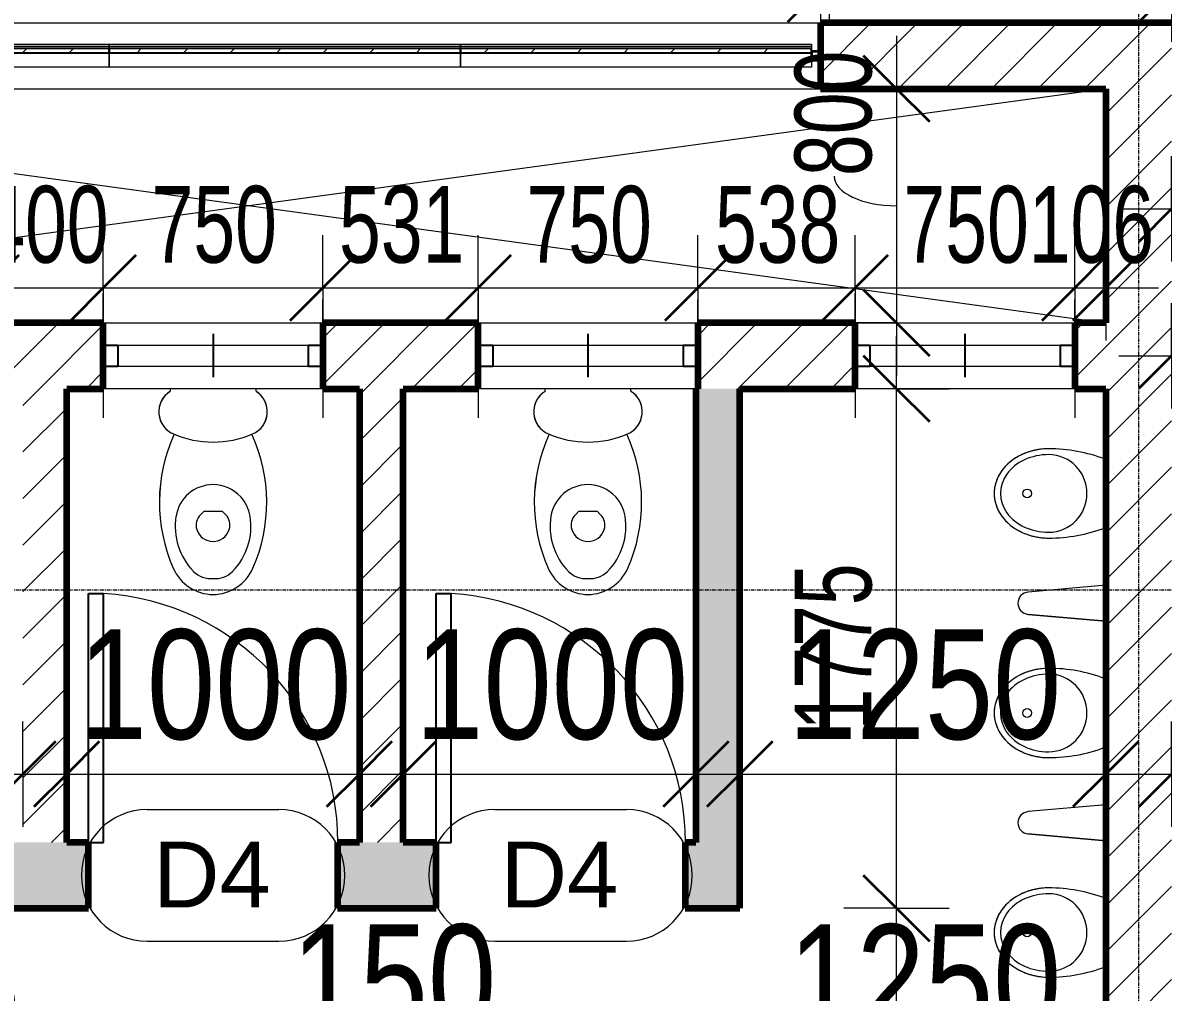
# Model space of a CAD drawing. Header units: millimetres. Extents: x -35190 to 411743, y -233114 to 23872.
# Drawn here: x 18349 to 22245, y 5048 to 8360 of the extents above; entities that cross this region are included whole.
import ezdxf

# ---------------------------------------------------------------- set-up
doc = ezdxf.new("R2010")
doc.units = ezdxf.units.MM
doc.linetypes.add('Grid Line', pattern=[22.225, 12.7, -3.175, 3.175, -3.175])
for name, color, linetype, lineweight in [('A-ANNO-DIMS', 211, 'Continuous', 9), ('A-ANNO-DIMS-75', 211, 'Continuous', 9), ('A-DETL-THIN', 151, 'Continuous', 18), ('A-DOOR', 31, 'Continuous', 18), ('A-DOOR-IDEN', 31, 'Continuous', 9), ('A-GLAZ', 151, 'Continuous', 18), ('A-GLAZ-CURT', 52, 'Continuous', 18), ('A-GLAZ-CWMG', 51, 'Continuous', 18), ('A-WALL', 113, 'Continuous', 18), ('A-WALL-PATT', 111, 'Continuous', 18), ('P-SANR-FIXT', 6, 'Continuous', 18), ('S-GRID', 1, 'Continuous', 9)]:
    doc.layers.add(name, color=color, linetype=linetype, lineweight=lineweight)
doc.styles.add('Arial_10', font='arial.ttf', dxfattribs={"height": 225})
doc.styles.add('Arial_3', font='arial.ttf', dxfattribs={"width": 0.8, "height": 375})
doc.styles.add('Arial_8', font='arial.ttf', dxfattribs={"width": 0.7, "height": 262.5})
doc.dimstyles.new('main_4_5mm', dxfattribs={"dimscale": 304.8, "dimtxt": 382.597275, "dimasz": 0.738189, "dimexe": 0.590551, "dimexo": 0.0625, "dimgap": 0.024606, "dimtad": 1, "dimdec": 0, "dimzin": 0, "dimdsep": 46, "dimtxsty": 'Arial_3', "dimblk1": 'OBLIQUE', "dimblk2": 'OBLIQUE', "dimsah": 1, "dimcen": 0.09, "dimdle": 0.590551, "dimazin": 0, "dimtfac": 1, "dimtdec": 4, "dimtix": 1, "dimtmove": 0, "dimatfit": 3, "dimfxl": 0.590551, "dimfxlon": 1, "dimtvp": 1, "dimtolj": 1, "dimtzin": 0, "dimarcsym": 2})
doc.dimstyles.new('small_3_5mm', dxfattribs={"dimscale": 304.8, "dimtxt": 267.818092, "dimasz": 0.738189, "dimexe": 0.590551, "dimexo": 0.0625, "dimgap": 0.024606, "dimtad": 1, "dimdec": 0, "dimzin": 0, "dimdsep": 46, "dimtxsty": 'Arial_8', "dimblk1": 'OBLIQUE', "dimblk2": 'OBLIQUE', "dimsah": 1, "dimcen": 0.09, "dimdle": 0.590551, "dimazin": 0, "dimtfac": 1, "dimtdec": 4, "dimtix": 1, "dimtmove": 0, "dimatfit": 3, "dimfxl": 0.590551, "dimfxlon": 1, "dimtvp": 1, "dimtolj": 1, "dimtzin": 0, "dimarcsym": 2})
doc.dimstyles.new('small_3_5mm_1', dxfattribs={"dimscale": 304.8, "dimtxt": 267.818092, "dimasz": 0.738189, "dimexe": 0.590551, "dimexo": 0.0625, "dimgap": 0.024606, "dimtad": 1, "dimdec": 0, "dimzin": 0, "dimdsep": 46, "dimtxsty": 'Arial_8', "dimblk1": 'OBLIQUE', "dimblk2": 'OBLIQUE', "dimsah": 1, "dimcen": 0.09, "dimdle": 0.590551, "dimazin": 0, "dimtfac": 1, "dimtdec": 4, "dimtix": 1, "dimtmove": 1, "dimatfit": 3, "dimfxl": 0.590551, "dimfxlon": 1, "dimtvp": 1, "dimtolj": 1, "dimtzin": 0, "dimarcsym": 2})
pattern_1 = [(45, (0, 0), (-79.5495, 79.5495), [])]

# ---------------------------------------------------------------- blocks, each defined once
blk = doc.blocks.new('Sliding - 2L - SL750 X 900-440830-GROUND FLOOR')
at = {"layer": 'A-GLAZ'}
for p, q in [((-48.8, 112.5), (-48.8, 212.5)), ((701.2, 112.5), (701.2, 212.5)), ((651.2, 35), (1.2, 35)), ((1.2, -35), (651.2, -35)), ((-48.8, -112.5), (-48.8, -192.5)), ((701.2, -112.5), (701.2, -212.5))]:
    blk.add_line(p, q, dxfattribs=at)
at = {"layer": 'A-GLAZ', "lineweight": 25}
for p, q in [((326.2, -75), (326.2, 72.5)), ((1.2, 35), (-48.8, 35)), ((1.2, -35), (1.2, 35)), ((701.2, 35), (651.2, 35)), ((651.2, -35), (651.2, 35)), ((-48.8, -35), (1.2, -35)), ((651.2, -35), (701.2, -35))]:
    blk.add_line(p, q, dxfattribs=at)
blk = doc.blocks.new('WC Dis w Cistern _7_ - 540 x 360mm-515151-GROUND FLOOR')
at = {"layer": 'P-SANR-FIXT'}
for p, q in [((-146.9, 0), (-146.9, -8.9)), ((-146.9, 0), (-146.9, -8.9)), ((146.9, -8.9), (146.9, 0)), ((146.9, -8.9), (146.9, 0)), ((-43.1, -430.6), (-30.8, -418.2)), ((-30.8, -418.2), (30.8, -418.2)), ((30.8, -418.2), (43.1, -430.6))]:
    blk.add_line(p, q, dxfattribs=at)
for centre, radius, start, end in [((-102.8, -78.7), 82.5, 122.2745, 248.8192), ((-102.8, -78.7), 82.5, 122.2745, 246.8782), ((102.8, -78.7), 82.5, 291.1808, 57.7255), ((102.8, -78.7), 82.5, 293.1218, 57.7255), ((375, -388.2), 558.4, 155.3545, 203.7969), ((375, -388.2), 558.4, 155.3903, 203.7969), ((0, 162.1), 344.3, 246.8782, 293.1218), ((-375, -388.2), 558.4, 336.2031, 24.6455), ((-375, -388.2), 558.4, 336.2031, 24.6097), ((0, -455.9), 128.2, 89.9985, 170.9061), ((0, -455.9), 128.2, 42.4453, 90.0015), ((0, -455.9), 128.2, 9.0939, 42.4453), ((90.5, -470.4), 219.9, 170.9061, 224.3974), ((-7.8, -465.9), 50, 135, 197.1865), ((7.8, -465.9), 50, 342.8171, 45), ((-90.5, -470.4), 219.9, 315.6026, 9.0939), ((0, -463.5), 58.1, 197.1865, 342.8171), ((1.4, -553), 150, 203.7969, 269.4689), ((1.4, -553), 150, 203.7969, 269.4689), ((-1.4, -553), 150, 270.5311, 336.2031), ((-1.4, -553), 150, 270.5311, 336.2031), ((-8.3, -567.1), 81.6, 224.3974, 275.8355), ((8.3, -567.1), 81.6, 264.1645, 315.6026)]:
    blk.add_arc(centre, radius, start, end, dxfattribs=at)
blk = doc.blocks.new('grill panel - grill panel-704256-GROUND FLOOR')
at = {"layer": 'A-GLAZ-CURT'}
for p, q in [((-600, -32.3), (-600, -24.6)), ((-600, -39.4), (-600, -32.3)), ((600, -32.3), (-600, -32.3)), ((600, -24.6), (600, -32.3)), ((600, -32.3), (600, -39.4)), ((600, -39.4), (-600, -39.4))]:
    blk.add_line(p, q, dxfattribs=at)
blk = doc.blocks.new('grill panel - grill panel-V41-GROUND FLOOR')
at = {"layer": 'A-GLAZ-CURT'}
h = blk.add_hatch(dxfattribs=at)
h.set_pattern_fill('FP_29', color=256, style=0, pattern_type=2)
h.set_pattern_definition([(225, (20443.9, 8247.18), (79.5495, -79.5495), [])])
h.paths.add_polyline_path([(-600, -10.4), (-600, -24.6), (600, -24.6), (600, -10.4), (-12.6, -10.4)])
for p, q in [((-600, 15), (-600, 39.4)), ((-600, 39.4), (600, 39.4)), ((600, 39.4), (600, -10.4))]:
    blk.add_line(p, q, dxfattribs=at)
at = {"layer": 'A-GLAZ-CURT', "lineweight": 25}
for p, q in [((-600, -10.4), (-600, -24.6)), ((600, -10.4), (-600, -10.4)), ((-600, -24.6), (600, -24.6)), ((600, -24.6), (600, -10.4))]:
    blk.add_line(p, q, dxfattribs=at)
blk = doc.blocks.new('Rectangular Mullion - 30mm Square-V43-GROUND FLOOR')
at = {"layer": 'A-GLAZ-CWMG', "lineweight": 35}
for p, q in [((0, 15), (-30, 15)), ((-30, 15), (-30, -15)), ((0, -15), (0, 15)), ((-30, -15), (0, -15))]:
    blk.add_line(p, q, dxfattribs=at)
blk = doc.blocks.new('grill panel - grill panel-V44-GROUND FLOOR')
at = {"layer": 'A-GLAZ-CURT'}
h = blk.add_hatch(dxfattribs=at)
h.set_pattern_fill('FP_30', color=256, style=0, pattern_type=2)
h.set_pattern_definition([(225, (19243.9, 8247.18), (79.5495, -79.5495), [])])
h.paths.add_polyline_path([(-600, -10.4), (-600, -24.6), (600, -24.6), (600, -10.4), (-239.4, -10.4)])
for p, q in [((-600, -10.4), (-600, 39.4)), ((-600, 39.4), (600, 39.4)), ((600, 39.4), (600, -10.4))]:
    blk.add_line(p, q, dxfattribs=at)
at = {"layer": 'A-GLAZ-CURT', "lineweight": 25}
for p, q in [((-600, -10.4), (-600, -24.6)), ((600, -10.4), (-600, -10.4)), ((-600, -24.6), (600, -24.6)), ((600, -24.6), (600, -10.4))]:
    blk.add_line(p, q, dxfattribs=at)
blk = doc.blocks.new('grill panel - grill panel-V45-GROUND FLOOR')
at = {"layer": 'A-GLAZ-CURT'}
h = blk.add_hatch(dxfattribs=at)
h.set_pattern_fill('FP_31', color=256, style=0, pattern_type=2)
h.set_pattern_definition([(225, (18043.9, 8247.18), (79.5495, -79.5495), [])])
h.paths.add_polyline_path([(-600, -10.4), (-600, -24.6), (600, -24.6), (600, -10.4), (-466.3, -10.4)])
for p, q in [((-600, -10.4), (-600, 39.4)), ((-600, 39.4), (600, 39.4)), ((600, 39.4), (600, -10.4))]:
    blk.add_line(p, q, dxfattribs=at)
at = {"layer": 'A-GLAZ-CURT', "lineweight": 25}
for p, q in [((-600, -10.4), (-600, -24.6)), ((600, -10.4), (-600, -10.4)), ((-600, -24.6), (600, -24.6)), ((600, -24.6), (600, -10.4))]:
    blk.add_line(p, q, dxfattribs=at)
blk = doc.blocks.new('M_Single-Flush - 850 x 2100mm-V20-GROUND FLOOR')
at = {"layer": 'A-DOOR', "lineweight": 25}
for p, q in [((374, -112.5), (374, -962.7)), ((425, -112.5), (374, -112.5)), ((425, -112.5), (425, -962.7)), ((425, -962.7), (374, -962.7))]:
    blk.add_line(p, q, dxfattribs=at)
at = {"layer": 'A-DOOR'}
blk.add_arc((425, -112.5), 851.7, 180, 266.567, dxfattribs=at)
blk = doc.blocks.new('Urinal Screen _1_ - Urinal Screen _1_-518168-GROUND FLOOR')
at = {"layer": 'P-SANR-FIXT'}
for p, q in [((61.2, -0.1), (-61.2, -0.1)), ((-61.2, -0.1), (-38, -265.2)), ((-61.2, -0.1), (61.2, -0.1)), ((-61.2, -0.1), (-38, -265.2)), ((38, -265.2), (61.2, -0.1)), ((61.2, -0.1), (38, -265.2))]:
    blk.add_line(p, q, dxfattribs=at)
blk.add_arc((0, -261.8), 38.2, 185, 355, dxfattribs=at)
blk.add_arc((0, -261.8), 38.2, 185, 355, dxfattribs=at)
blk = doc.blocks.new('Urinal _2_ - Urinal _2_-518171-GROUND FLOOR')
at = {"layer": 'P-SANR-FIXT'}
for p, q in [((117.4, -2.6), (-117.4, -2.6)), ((-117.4, -2.6), (117.4, -2.6))]:
    blk.add_line(p, q, dxfattribs=at)
blk.add_circle((0, -268.3), 15, dxfattribs=at)
for centre, start, end in [((392.4, -195), 159.3261, 180), ((392.4, -195), 159.3261, 180), ((-392.4, -195), 360, 20.6739), ((-392.4, -195), 360, 20.6739)]:
    blk.add_arc(centre, 544.9, start, end, dxfattribs=at)
for major_axis, ratio, start_param, end_param in [((-132.5, 0), 0.987707, 3.141593, 6.283185), ((0, 186.2), 0.819068, 1.570796, 4.712389), ((0, 165), 0.80303, 1.570796, 4.712389)]:
    blk.add_ellipse((0, -195), major_axis=major_axis, ratio=ratio, start_param=start_param, end_param=end_param, dxfattribs=at)
blk.add_open_spline([(-152.5, -195), (-152.5, -202.6), (-151.9, -213.9), (-150.1, -228.7), (-148.2, -239.6), (-145.7, -250.4), (-142.7, -261.1), (-139.1, -271.5), (-135.1, -281.6), (-130.6, -291.3), (-125.6, -300.8), (-120.1, -309.9), (-114.2, -318.5), (-107.9, -326.7), (-101.2, -334.4), (-94.1, -341.7), (-86.7, -348.3), (-79, -354.4), (-70.9, -359.9), (-62.6, -364.9), (-54.1, -369.2), (-45.4, -372.8), (-36.5, -375.9), (-27.5, -378.3), (-18.4, -379.9), (-9.3, -380.9), (0, -381.3), (9.3, -380.9), (18.4, -379.9), (27.5, -378.3), (36.5, -375.9), (45.4, -372.8), (54.8, -368.9), (64.7, -363.8), (75, -357.3), (84.8, -349.9), (94.1, -341.7), (102.9, -332.6), (111.2, -322.7), (118.7, -312.2), (125.6, -300.9), (131.8, -288.9), (137.2, -276.6), (141.9, -263.7), (145.7, -250.4), (148.7, -236.9), (151.6, -218.6), (152.5, -204.6), (152.5, -195)], degree=3, knots=[0, 0, 0, 0, 0.038462, 0.057692, 0.076923, 0.096154, 0.115385, 0.134615, 0.153846, 0.173077, 0.192308, 0.211538, 0.230769, 0.25, 0.269231, 0.288462, 0.307692, 0.326923, 0.346154, 0.365385, 0.384615, 0.403846, 0.423077, 0.442308, 0.461538, 0.480769, 0.5, 0.519231, 0.538462, 0.557692, 0.576923, 0.596154, 0.615385, 0.639423, 0.663462, 0.6875, 0.711538, 0.735577, 0.759615, 0.783654, 0.807692, 0.831731, 0.855769, 0.879808, 0.903846, 0.927885, 0.951923, 1, 1, 1, 1], dxfattribs=at)
blk = doc.blocks.new('DIMBLOCK21-GROUND FLOOR')
at = {"layer": 'A-ANNO-DIMS-75', "transparency": 16777216}
for p, q in [((22273.9, 5793.4), (22273.9, 5973.4)), ((28073.9, 5793.4), (28073.9, 5973.4)), ((22093.9, 5793.4), (28253.9, 5793.4)), ((22273.9, 5793.4), (22273.9, 5613.4)), ((28073.9, 5793.4), (28073.9, 5613.4))]:
    blk.add_line(p, q, dxfattribs=at)
at = {"layer": 'A-ANNO-DIMS-75', "lineweight": 35, "transparency": 16777216}
for p, q in [((22273.9, 5793.4), (22386.4, 5905.9)), ((28073.9, 5793.4), (28186.4, 5905.9)), ((22273.9, 5793.4), (22161.4, 5680.9)), ((28073.9, 5793.4), (27961.4, 5680.9))]:
    blk.add_line(p, q, dxfattribs=at)
at = {"layer": 'A-ANNO-DIMS-75', "color": 0, "transparency": 16777216, "insert": (24714.8, 6287.7), "char_height": 375, "width": 1101.88, "attachment_point": 1, "line_spacing_factor": 0.941778, "style": 'Arial_3'}
blk.add_mtext('5800', dxfattribs=at)
blk = doc.blocks.new('_Oblique')
at = {"color": 0, "linetype": 'ByBlock', "lineweight": -2}
blk.add_line((-0.5, -0.5), (0.5, 0.5), dxfattribs=at)
blk = doc.blocks.new('DIMBLOCK136-GROUND FLOOR')
at = {"layer": 'A-ANNO-DIMS-75', "transparency": 16777216}
for p, q in [((20798.9, 5793.4), (20798.9, 5973.4)), ((22048.9, 5793.4), (22048.9, 5973.4)), ((20618.9, 5793.4), (22228.9, 5793.4)), ((20798.9, 5793.4), (20798.9, 5613.4)), ((22048.9, 5793.4), (22048.9, 5613.4))]:
    blk.add_line(p, q, dxfattribs=at)
at = {"layer": 'A-ANNO-DIMS-75', "lineweight": 35, "transparency": 16777216}
for p, q in [((20798.9, 5793.4), (20911.4, 5905.9)), ((22048.9, 5793.4), (22161.4, 5905.9)), ((20798.9, 5793.4), (20686.4, 5680.9)), ((22048.9, 5793.4), (21936.4, 5680.9))]:
    blk.add_line(p, q, dxfattribs=at)
at = {"layer": 'A-ANNO-DIMS-75', "color": 0, "transparency": 16777216, "insert": (20964.8, 6287.7), "char_height": 375, "width": 1101.88, "attachment_point": 1, "line_spacing_factor": 0.941778, "style": 'Arial_3'}
blk.add_mtext('1250', dxfattribs=at)
blk = doc.blocks.new('DIMBLOCK137-GROUND FLOOR')
at = {"layer": 'A-ANNO-DIMS-75', "transparency": 16777216}
for p, q in [((19648.9, 5793.4), (19648.9, 5973.4)), ((20648.9, 5793.4), (20648.9, 5973.4)), ((19468.9, 5793.4), (20828.9, 5793.4)), ((19648.9, 5793.4), (19648.9, 5613.4)), ((20648.9, 5793.4), (20648.9, 5613.4))]:
    blk.add_line(p, q, dxfattribs=at)
at = {"layer": 'A-ANNO-DIMS-75', "lineweight": 35, "transparency": 16777216}
for p, q in [((19648.9, 5793.4), (19761.4, 5905.9)), ((20648.9, 5793.4), (20761.4, 5905.9)), ((19648.9, 5793.4), (19536.4, 5680.9)), ((20648.9, 5793.4), (20536.4, 5680.9))]:
    blk.add_line(p, q, dxfattribs=at)
at = {"layer": 'A-ANNO-DIMS-75', "color": 0, "transparency": 16777216, "insert": (19689.8, 6287.7), "char_height": 375, "width": 1101.88, "attachment_point": 1, "line_spacing_factor": 0.941778, "style": 'Arial_3'}
blk.add_mtext('1000', dxfattribs=at)
blk = doc.blocks.new('DIMBLOCK139-GROUND FLOOR')
at = {"layer": 'A-ANNO-DIMS-75', "transparency": 16777216}
for p, q in [((17348.9, 5793.4), (17348.9, 5973.4)), ((18348.9, 5793.4), (18348.9, 5973.4)), ((17168.9, 5793.4), (18528.9, 5793.4)), ((17348.9, 5793.4), (17348.9, 5613.4)), ((18348.9, 5793.4), (18348.9, 5613.4))]:
    blk.add_line(p, q, dxfattribs=at)
at = {"layer": 'A-ANNO-DIMS-75', "lineweight": 35, "transparency": 16777216}
for p, q in [((17348.9, 5793.4), (17461.4, 5905.9)), ((18348.9, 5793.4), (18461.4, 5905.9)), ((17348.9, 5793.4), (17236.4, 5680.9)), ((18348.9, 5793.4), (18236.4, 5680.9))]:
    blk.add_line(p, q, dxfattribs=at)
at = {"layer": 'A-ANNO-DIMS-75', "color": 0, "transparency": 16777216, "insert": (17389.8, 6287.7), "char_height": 375, "width": 1101.88, "attachment_point": 1, "line_spacing_factor": 0.941778, "style": 'Arial_3'}
blk.add_mtext('1000', dxfattribs=at)
blk = doc.blocks.new('DIMBLOCK140-GROUND FLOOR')
at = {"layer": 'A-ANNO-DIMS-75', "transparency": 16777216}
for p, q in [((18498.9, 5793.4), (18498.9, 5973.4)), ((19498.9, 5793.4), (19498.9, 5973.4)), ((18318.9, 5793.4), (19678.9, 5793.4)), ((18498.9, 5793.4), (18498.9, 5613.4)), ((19498.9, 5793.4), (19498.9, 5613.4))]:
    blk.add_line(p, q, dxfattribs=at)
at = {"layer": 'A-ANNO-DIMS-75', "lineweight": 35, "transparency": 16777216}
for p, q in [((18498.9, 5793.4), (18611.4, 5905.9)), ((19498.9, 5793.4), (19611.4, 5905.9)), ((18498.9, 5793.4), (18386.4, 5680.9)), ((19498.9, 5793.4), (19386.4, 5680.9))]:
    blk.add_line(p, q, dxfattribs=at)
at = {"layer": 'A-ANNO-DIMS-75', "color": 0, "transparency": 16777216, "insert": (18539.8, 6287.7), "char_height": 375, "width": 1101.88, "attachment_point": 1, "line_spacing_factor": 0.941778, "style": 'Arial_3'}
blk.add_mtext('1000', dxfattribs=at)
blk = doc.blocks.new('DIMBLOCK258-GROUND FLOOR')
at = {"layer": 'A-ANNO-DIMS-75', "transparency": 16777216}
for p, q in [((18223.9, 7454.4), (18223.9, 7634.4)), ((18623.9, 7454.4), (18623.9, 7634.4)), ((18223.9, 7454.4), (18623.9, 7454.4)), ((18223.9, 7454.4), (18223.9, 7274.4)), ((18623.9, 7454.4), (18623.9, 7274.4))]:
    blk.add_line(p, q, dxfattribs=at)
at = {"layer": 'A-ANNO-DIMS-75', "lineweight": 35, "transparency": 16777216}
for p, q in [((18223.9, 7454.4), (18336.4, 7566.9)), ((18623.9, 7454.4), (18736.4, 7566.9)), ((18223.9, 7454.4), (18111.4, 7341.9)), ((18623.9, 7454.4), (18511.4, 7341.9))]:
    blk.add_line(p, q, dxfattribs=at)
at = {"layer": 'A-ANNO-DIMS-75', "color": 0, "transparency": 16777216, "insert": (18213.8, 7802.7), "char_height": 262.5, "width": 504.322, "attachment_point": 1, "line_spacing_factor": 0.941778, "style": 'Arial_8'}
blk.add_mtext('400', dxfattribs=at)
blk = doc.blocks.new('DIMBLOCK259-GROUND FLOOR')
at = {"layer": 'A-ANNO-DIMS-75', "transparency": 16777216}
for p, q in [((18623.9, 7454.4), (18623.9, 7634.4)), ((19373.9, 7454.4), (19373.9, 7634.4)), ((18623.9, 7454.4), (19373.9, 7454.4)), ((18623.9, 7454.4), (18623.9, 7274.4)), ((19373.9, 7454.4), (19373.9, 7274.4))]:
    blk.add_line(p, q, dxfattribs=at)
at = {"layer": 'A-ANNO-DIMS-75', "lineweight": 35, "transparency": 16777216}
for p, q in [((18623.9, 7454.4), (18736.4, 7566.9)), ((19373.9, 7454.4), (19486.4, 7566.9)), ((18623.9, 7454.4), (18511.4, 7341.9)), ((19373.9, 7454.4), (19261.4, 7341.9))]:
    blk.add_line(p, q, dxfattribs=at)
at = {"layer": 'A-ANNO-DIMS-75', "color": 0, "transparency": 16777216, "insert": (18788.8, 7802.7), "char_height": 262.5, "width": 504.322, "attachment_point": 1, "line_spacing_factor": 0.941778, "style": 'Arial_8'}
blk.add_mtext('750', dxfattribs=at)
blk = doc.blocks.new('DIMBLOCK260-GROUND FLOOR')
at = {"layer": 'A-ANNO-DIMS-75', "transparency": 16777216}
for p, q in [((19373.9, 7454.4), (19373.9, 7634.4)), ((19904.9, 7454.4), (19904.9, 7634.4)), ((19373.9, 7454.4), (19904.9, 7454.4)), ((19373.9, 7454.4), (19373.9, 7274.4)), ((19904.9, 7454.4), (19904.9, 7274.4))]:
    blk.add_line(p, q, dxfattribs=at)
at = {"layer": 'A-ANNO-DIMS-75', "lineweight": 35, "transparency": 16777216}
for p, q in [((19373.9, 7454.4), (19486.4, 7566.9)), ((19904.9, 7454.4), (20017.4, 7566.9)), ((19373.9, 7454.4), (19261.4, 7341.9)), ((19904.9, 7454.4), (19792.4, 7341.9))]:
    blk.add_line(p, q, dxfattribs=at)
at = {"layer": 'A-ANNO-DIMS-75', "color": 0, "transparency": 16777216, "insert": (19429.3, 7802.7), "char_height": 262.5, "width": 504.322, "attachment_point": 1, "line_spacing_factor": 0.941778, "style": 'Arial_8'}
blk.add_mtext('531', dxfattribs=at)
blk = doc.blocks.new('DIMBLOCK261-GROUND FLOOR')
at = {"layer": 'A-ANNO-DIMS-75', "transparency": 16777216}
for p, q in [((19904.9, 7454.4), (19904.9, 7634.4)), ((20654.9, 7454.4), (20654.9, 7634.4)), ((19904.9, 7454.4), (20654.9, 7454.4)), ((19904.9, 7454.4), (19904.9, 7274.4)), ((20654.9, 7454.4), (20654.9, 7274.4))]:
    blk.add_line(p, q, dxfattribs=at)
at = {"layer": 'A-ANNO-DIMS-75', "lineweight": 35, "transparency": 16777216}
for p, q in [((19904.9, 7454.4), (20017.4, 7566.9)), ((20654.9, 7454.4), (20767.4, 7566.9)), ((19904.9, 7454.4), (19792.4, 7341.9)), ((20654.9, 7454.4), (20542.4, 7341.9))]:
    blk.add_line(p, q, dxfattribs=at)
at = {"layer": 'A-ANNO-DIMS-75', "color": 0, "transparency": 16777216, "insert": (20069.8, 7802.7), "char_height": 262.5, "width": 504.322, "attachment_point": 1, "line_spacing_factor": 0.941778, "style": 'Arial_8'}
blk.add_mtext('750', dxfattribs=at)
blk = doc.blocks.new('DIMBLOCK262-GROUND FLOOR')
at = {"layer": 'A-ANNO-DIMS-75', "transparency": 16777216}
for p, q in [((20654.9, 7454.4), (20654.9, 7634.4)), ((21192.9, 7454.4), (21192.9, 7634.4)), ((20654.9, 7454.4), (21192.9, 7454.4)), ((20654.9, 7454.4), (20654.9, 7274.4)), ((21192.9, 7454.4), (21192.9, 7274.4))]:
    blk.add_line(p, q, dxfattribs=at)
at = {"layer": 'A-ANNO-DIMS-75', "lineweight": 35, "transparency": 16777216}
for p, q in [((20654.9, 7454.4), (20767.4, 7566.9)), ((21192.9, 7454.4), (21305.4, 7566.9)), ((20654.9, 7454.4), (20542.4, 7341.9)), ((21192.9, 7454.4), (21080.4, 7341.9))]:
    blk.add_line(p, q, dxfattribs=at)
at = {"layer": 'A-ANNO-DIMS-75', "color": 0, "transparency": 16777216, "insert": (20713.8, 7802.7), "char_height": 262.5, "width": 504.322, "attachment_point": 1, "line_spacing_factor": 0.941778, "style": 'Arial_8'}
blk.add_mtext('538', dxfattribs=at)
blk = doc.blocks.new('DIMBLOCK263-GROUND FLOOR')
at = {"layer": 'A-ANNO-DIMS-75', "transparency": 16777216}
for p, q in [((21192.9, 7454.4), (21192.9, 7634.4)), ((21942.9, 7454.4), (21942.9, 7634.4)), ((21192.9, 7454.4), (21942.9, 7454.4)), ((21192.9, 7454.4), (21192.9, 7274.4)), ((21942.9, 7454.4), (21942.9, 7274.4))]:
    blk.add_line(p, q, dxfattribs=at)
at = {"layer": 'A-ANNO-DIMS-75', "lineweight": 35, "transparency": 16777216}
for p, q in [((21192.9, 7454.4), (21305.4, 7566.9)), ((21942.9, 7454.4), (22055.4, 7566.9)), ((21192.9, 7454.4), (21080.4, 7341.9)), ((21942.9, 7454.4), (21830.4, 7341.9))]:
    blk.add_line(p, q, dxfattribs=at)
at = {"layer": 'A-ANNO-DIMS-75', "color": 0, "transparency": 16777216, "insert": (21357.8, 7802.7), "char_height": 262.5, "width": 504.322, "attachment_point": 1, "line_spacing_factor": 0.941778, "style": 'Arial_8'}
blk.add_mtext('750', dxfattribs=at)
blk = doc.blocks.new('DIMBLOCK264-GROUND FLOOR')
at = {"layer": 'A-ANNO-DIMS-75', "transparency": 16777216}
for p, q in [((21942.9, 7454.4), (21942.9, 7634.4)), ((22048.9, 7454.4), (22048.9, 7634.4)), ((21942.9, 7454.4), (22228.9, 7454.4)), ((21942.9, 7454.4), (21942.9, 7274.4)), ((22048.9, 7454.4), (22048.9, 7274.4))]:
    blk.add_line(p, q, dxfattribs=at)
at = {"layer": 'A-ANNO-DIMS-75', "lineweight": 35, "transparency": 16777216}
for p, q in [((21942.9, 7454.4), (22055.4, 7566.9)), ((22048.9, 7454.4), (22161.4, 7566.9)), ((21942.9, 7454.4), (21830.4, 7341.9)), ((22048.9, 7454.4), (21936.4, 7341.9))]:
    blk.add_line(p, q, dxfattribs=at)
at = {"layer": 'A-ANNO-DIMS-75', "color": 0, "transparency": 16777216, "insert": (21785.8, 7802.7), "char_height": 262.5, "width": 504.322, "attachment_point": 1, "line_spacing_factor": 0.941778, "style": 'Arial_8'}
blk.add_mtext('106', dxfattribs=at)
blk = doc.blocks.new('DIMBLOCK268-GROUND FLOOR')
at = {"layer": 'A-ANNO-DIMS-75', "transparency": 16777216}
for p, q in [((16198.9, 4785.6), (16198.9, 4965.6)), ((19536.4, 4785.6), (19536.4, 4965.6)), ((16018.9, 4785.6), (19536.4, 4785.6)), ((16198.9, 4785.6), (16198.9, 4605.6)), ((19536.4, 4785.6), (19536.4, 4605.6))]:
    blk.add_line(p, q, dxfattribs=at)
at = {"layer": 'A-ANNO-DIMS-75', "lineweight": 35, "transparency": 16777216}
for p, q in [((16198.9, 4785.6), (16311.4, 4898.1)), ((19536.4, 4785.6), (19648.9, 4898.1)), ((16198.9, 4785.6), (16086.4, 4673.1)), ((19536.4, 4785.6), (19423.9, 4673.1))]:
    blk.add_line(p, q, dxfattribs=at)
at = {"layer": 'A-ANNO-DIMS-75', "color": 0, "transparency": 16777216, "insert": (17408.5, 5279.9), "char_height": 375, "width": 1101.88, "attachment_point": 1, "line_spacing_factor": 0.941778, "style": 'Arial_3'}
blk.add_mtext('3338', dxfattribs=at)
blk = doc.blocks.new('DIMBLOCK269-GROUND FLOOR')
at = {"layer": 'A-ANNO-DIMS-75', "transparency": 16777216}
for p, q in [((19536.4, 4785.6), (19536.4, 4965.6)), ((19686.4, 4785.6), (19686.4, 4965.6)), ((19536.4, 4785.6), (19686.4, 4785.6)), ((19536.4, 4785.6), (19536.4, 4605.6)), ((19686.4, 4785.6), (19686.4, 4605.6))]:
    blk.add_line(p, q, dxfattribs=at)
at = {"layer": 'A-ANNO-DIMS-75', "lineweight": 35, "transparency": 16777216}
for p, q in [((19536.4, 4785.6), (19648.9, 4898.1)), ((19686.4, 4785.6), (19798.9, 4898.1)), ((19536.4, 4785.6), (19423.9, 4673.1)), ((19686.4, 4785.6), (19573.9, 4673.1))]:
    blk.add_line(p, q, dxfattribs=at)
at = {"layer": 'A-ANNO-DIMS-75', "color": 0, "transparency": 16777216, "insert": (19267.1, 5279.9), "char_height": 375, "width": 826.41, "attachment_point": 1, "line_spacing_factor": 0.941778, "style": 'Arial_3'}
blk.add_mtext('150', dxfattribs=at)
blk = doc.blocks.new('DIMBLOCK271-GROUND FLOOR')
at = {"layer": 'A-ANNO-DIMS-75', "transparency": 16777216}
for p, q in [((20798.9, 4785.6), (20798.9, 4965.6)), ((22048.9, 4785.6), (22048.9, 4965.6)), ((20798.9, 4785.6), (22228.9, 4785.6)), ((20798.9, 4785.6), (20798.9, 4605.6)), ((22048.9, 4785.6), (22048.9, 4605.6))]:
    blk.add_line(p, q, dxfattribs=at)
at = {"layer": 'A-ANNO-DIMS-75', "lineweight": 35, "transparency": 16777216}
for p, q in [((20798.9, 4785.6), (20911.4, 4898.1)), ((22048.9, 4785.6), (22161.4, 4898.1)), ((20798.9, 4785.6), (20686.4, 4673.1)), ((22048.9, 4785.6), (21936.4, 4673.1))]:
    blk.add_line(p, q, dxfattribs=at)
at = {"layer": 'A-ANNO-DIMS-75', "color": 0, "transparency": 16777216, "insert": (20964.8, 5279.9), "char_height": 375, "width": 1101.88, "attachment_point": 1, "line_spacing_factor": 0.941778, "style": 'Arial_3'}
blk.add_mtext('1250', dxfattribs=at)
blk = doc.blocks.new('DIMBLOCK272-GROUND FLOOR')
at = {"layer": 'A-ANNO-DIMS-75', "transparency": 16777216}
for p, q in [((22273.9, 7724.3), (22273.9, 7904.3)), ((23192.9, 7724.3), (23192.9, 7904.3)), ((22093.9, 7724.3), (23192.9, 7724.3)), ((22273.9, 7724.3), (22273.9, 7544.3)), ((23192.9, 7724.3), (23192.9, 7544.3))]:
    blk.add_line(p, q, dxfattribs=at)
at = {"layer": 'A-ANNO-DIMS-75', "lineweight": 35, "transparency": 16777216}
for p, q in [((22273.9, 7724.3), (22386.4, 7836.8)), ((23192.9, 7724.3), (23305.4, 7836.8)), ((22273.9, 7724.3), (22161.4, 7611.8)), ((23192.9, 7724.3), (23080.4, 7611.8))]:
    blk.add_line(p, q, dxfattribs=at)
at = {"layer": 'A-ANNO-DIMS-75', "color": 0, "transparency": 16777216, "insert": (22389.1, 8218.6), "char_height": 375, "width": 826.41, "attachment_point": 1, "line_spacing_factor": 0.941778, "style": 'Arial_3'}
blk.add_mtext('919', dxfattribs=at)
blk = doc.blocks.new('DIMBLOCK479-GROUND FLOOR')
at = {"layer": 'A-ANNO-DIMS-75', "lineweight": 35, "transparency": 16777216}
for p, q in [((21334.2, 5334.7), (21221.7, 5447.2)), ((21334.2, 5334.7), (21446.7, 5222.2)), ((21334.2, 3434.7), (21221.7, 3547.2)), ((21334.2, 3434.7), (21446.7, 3322.2))]:
    blk.add_line(p, q, dxfattribs=at)
at = {"layer": 'A-ANNO-DIMS-75', "transparency": 16777216}
for p, q in [((21334.2, 5334.7), (21154.2, 5334.7)), ((21334.2, 3254.7), (21334.2, 5334.7)), ((21334.2, 5334.7), (21514.2, 5334.7)), ((21334.2, 3434.7), (21154.2, 3434.7)), ((21334.2, 3434.7), (21514.2, 3434.7))]:
    blk.add_line(p, q, dxfattribs=at)
at = {"layer": 'A-ANNO-DIMS-75', "color": 0, "transparency": 16777216, "insert": (20985.9, 4104.5), "char_height": 262.5, "width": 672.429, "attachment_point": 1, "rotation": 90, "line_spacing_factor": 0.941778, "style": 'Arial_8'}
blk.add_mtext('1900', dxfattribs=at)
blk = doc.blocks.new('DIMBLOCK480-GROUND FLOOR')
at = {"layer": 'A-ANNO-DIMS-75', "transparency": 16777216}
for p, q in [((21334.2, 5334.7), (21334.2, 7289.7)), ((21334.2, 7109.7), (21154.2, 7109.7)), ((21334.2, 7109.7), (21514.2, 7109.7)), ((21334.2, 5334.7), (21154.2, 5334.7)), ((21334.2, 5334.7), (21514.2, 5334.7))]:
    blk.add_line(p, q, dxfattribs=at)
at = {"layer": 'A-ANNO-DIMS-75', "lineweight": 35, "transparency": 16777216}
for p, q in [((21334.2, 7109.7), (21221.7, 7222.2)), ((21334.2, 7109.7), (21446.7, 6997.2)), ((21334.2, 5334.7), (21221.7, 5447.2)), ((21334.2, 5334.7), (21446.7, 5222.2))]:
    blk.add_line(p, q, dxfattribs=at)
at = {"layer": 'A-ANNO-DIMS-75', "color": 0, "transparency": 16777216, "insert": (20985.9, 5942), "char_height": 262.5, "width": 672.429, "attachment_point": 1, "rotation": 90, "line_spacing_factor": 0.941778, "style": 'Arial_8'}
blk.add_mtext('1775', dxfattribs=at)
blk = doc.blocks.new('DIMBLOCK481-GROUND FLOOR')
at = {"layer": 'A-ANNO-DIMS-75', "transparency": 16777216}
for p, q in [((21334.2, 8314.7), (21334.2, 7154.7)), ((21334.2, 8134.7), (21154.2, 8134.7)), ((21334.2, 8134.7), (21514.2, 8134.7)), ((21334.2, 7334.7), (21154.2, 7334.7)), ((21334.2, 7334.7), (21514.2, 7334.7))]:
    blk.add_line(p, q, dxfattribs=at)
at = {"layer": 'A-ANNO-DIMS-75', "lineweight": 35, "transparency": 16777216}
for p, q in [((21334.2, 8134.7), (21221.7, 8247.2)), ((21334.2, 8134.7), (21446.7, 8022.2)), ((21334.2, 7334.7), (21221.7, 7447.2)), ((21334.2, 7334.7), (21446.7, 7222.2))]:
    blk.add_line(p, q, dxfattribs=at)
at = {"layer": 'A-ANNO-DIMS-75', "transparency": 16777216}
blk.add_ellipse((21334.2, 7836.2), major_axis=(213.5, 0), ratio=0.475624, start_param=3.141593, end_param=4.712389, dxfattribs=at)
at = {"layer": 'A-ANNO-DIMS-75', "color": 0, "transparency": 16777216, "insert": (20985.9, 7836.2), "char_height": 262.5, "width": 504.322, "attachment_point": 1, "rotation": 90, "line_spacing_factor": 0.941778, "style": 'Arial_8'}
blk.add_mtext('800', dxfattribs=at)
blk = doc.blocks.new('DIMBLOCK487-GROUND FLOOR')
at = {"layer": 'A-ANNO-DIMS-75', "transparency": 16777216}
for p, q in [((22273.9, 7222.5), (22273.9, 7402.5)), ((23061.4, 7222.5), (23061.4, 7402.5)), ((22093.9, 7222.5), (23061.4, 7222.5)), ((22273.9, 7222.5), (22273.9, 7042.5)), ((23061.4, 7222.5), (23061.4, 7042.5))]:
    blk.add_line(p, q, dxfattribs=at)
at = {"layer": 'A-ANNO-DIMS-75', "lineweight": 35, "transparency": 16777216}
for p, q in [((22273.9, 7222.5), (22386.4, 7335)), ((23061.4, 7222.5), (23173.9, 7335)), ((22273.9, 7222.5), (22161.4, 7110)), ((23061.4, 7222.5), (22948.9, 7110))]:
    blk.add_line(p, q, dxfattribs=at)
at = {"layer": 'A-ANNO-DIMS-75', "color": 0, "transparency": 16777216, "insert": (22457.5, 7570.8), "char_height": 262.5, "width": 504.322, "attachment_point": 1, "line_spacing_factor": 0.941778, "style": 'Arial_8'}
blk.add_mtext('788', dxfattribs=at)
blk = doc.blocks.new('DIMBLOCK509-GROUND FLOOR')
at = {"layer": 'A-ANNO-DIMS-75', "transparency": 16777216}
for p, q in [((17173.9, 8474.3), (17173.9, 8654.3)), ((21073.9, 8474.3), (21073.9, 8654.3)), ((17173.9, 8474.3), (21073.9, 8474.3)), ((17173.9, 8474.3), (17173.9, 8294.3)), ((21073.9, 8474.3), (21073.9, 8294.3))]:
    blk.add_line(p, q, dxfattribs=at)
at = {"layer": 'A-ANNO-DIMS-75', "lineweight": 35, "transparency": 16777216}
for p, q in [((17173.9, 8474.3), (17286.4, 8586.8)), ((21073.9, 8474.3), (21186.4, 8586.8)), ((17173.9, 8474.3), (17061.4, 8361.8)), ((21073.9, 8474.3), (20961.4, 8361.8))]:
    blk.add_line(p, q, dxfattribs=at)
at = {"layer": 'A-ANNO-DIMS-75', "color": 0, "transparency": 16777216, "insert": (18843.7, 8822.5), "char_height": 262.5, "width": 672.429, "attachment_point": 1, "line_spacing_factor": 0.941778, "style": 'Arial_8'}
blk.add_mtext('3900', dxfattribs=at)
blk = doc.blocks.new('DIMBLOCK510-GROUND FLOOR')
at = {"layer": 'A-ANNO-DIMS-75', "transparency": 16777216}
for p, q in [((21073.9, 8474.3), (21073.9, 8654.3)), ((22273.9, 8474.3), (22273.9, 8654.3)), ((21073.9, 8474.3), (22453.9, 8474.3)), ((21073.9, 8474.3), (21073.9, 8294.3)), ((22273.9, 8474.3), (22273.9, 8294.3))]:
    blk.add_line(p, q, dxfattribs=at)
at = {"layer": 'A-ANNO-DIMS-75', "lineweight": 35, "transparency": 16777216}
for p, q in [((21073.9, 8474.3), (21186.4, 8586.8)), ((22273.9, 8474.3), (22386.4, 8586.8)), ((21073.9, 8474.3), (20961.4, 8361.8)), ((22273.9, 8474.3), (22161.4, 8361.8))]:
    blk.add_line(p, q, dxfattribs=at)
at = {"layer": 'A-ANNO-DIMS-75', "color": 0, "transparency": 16777216, "insert": (21393.7, 8822.5), "char_height": 262.5, "width": 672.429, "attachment_point": 1, "line_spacing_factor": 0.941778, "style": 'Arial_8'}
blk.add_mtext('1200', dxfattribs=at)
blk = doc.blocks.new('M_Door Tag - M_Door Tag-1233-GROUND FLOOR')
at = {"layer": 'A-DOOR-IDEN'}
for p, q in [((-3, 3), (3, 3)), ((-3, -3), (3, -3))]:
    blk.add_line(p, q, dxfattribs=at)
for centre, start, end in [((-3, 0), 90, 270), ((3, 0), 270, 90)]:
    blk.add_arc(centre, 3, start, end, dxfattribs=at)

msp = doc.modelspace()

# ---------------------------------------------------------------- hatches: boundary and pattern name
at = {"layer": 'A-WALL-PATT'}
h = msp.add_hatch(dxfattribs=at)
h.set_pattern_fill('FP_1', color=256, style=0, pattern_type=2)
h.set_pattern_definition(pattern_1)
h.paths.add_polyline_path([(22048.9, 8134.7), (22048.9, 8359.7), (21073.9, 8359.7), (21073.9, 8134.7), (21429.6, 8134.7)])
h = msp.add_hatch(dxfattribs=at)
h.set_pattern_fill('FP_1', color=256, style=0, pattern_type=2)
h.set_pattern_definition(pattern_1)
h.paths.add_polyline_path([(22048.9, 7334.7), (22273.9, 7334.7), (22273.9, 8359.7), (22048.9, 8359.7), (22048.9, 8134.7)])
h = msp.add_hatch(dxfattribs=at)
h.set_pattern_fill('FP_1', color=256, style=0, pattern_type=2)
h.set_pattern_definition(pattern_1)
h.paths.add_polyline_path([(15590.8, 7109.7), (16323.9, 7109.7), (16323.9, 7334.7), (15448.9, 7334.7), (15448.9, 7109.7)])
h.paths.add_polyline_path([(14248.9, 7109.7), (14248.9, 7334.7), (14173.9, 7334.7), (14173.9, 7109.7)])
h.paths.add_polyline_path([(17073.9, 7109.7), (17473.9, 7109.7), (17473.9, 7334.7), (17073.9, 7334.7)])
h.paths.add_polyline_path([(19904.9, 7109.7), (19904.9, 7334.7), (19373.9, 7334.7), (19373.9, 7109.7), (19648.9, 7109.7)])
h.paths.add_polyline_path([(20654.9, 7109.7), (21192.9, 7109.7), (21192.9, 7334.7), (20654.9, 7334.7)])
h.paths.add_polyline_path([(18623.9, 7109.7), (18623.9, 7334.7), (18223.9, 7334.7), (18223.9, 7109.7), (18510.2, 7109.7)])
h.paths.add_polyline_path([(22048.9, 7109.7), (22048.9, 7334.7), (21942.9, 7334.7), (21942.9, 7109.7)])
h = msp.add_hatch(dxfattribs=at)
h.set_pattern_fill('FP_1', color=256, style=0, pattern_type=2)
h.set_pattern_definition(pattern_1)
h.paths.add_polyline_path([(22273.9, -215.3), (22273.9, 7334.7), (22048.9, 7334.7), (22048.9, -215.3)])
h = msp.add_hatch(dxfattribs=at)
h.set_pattern_fill('FP_1', color=256, style=0, pattern_type=2)
h.set_pattern_definition(pattern_1)
h.paths.add_polyline_path([(18498.9, 5559.7), (18498.9, 7109.7), (18348.9, 7109.7), (18348.9, 5559.7)])
h = msp.add_hatch(dxfattribs=at)
h.set_pattern_fill('FP_1', color=256, style=0, pattern_type=2)
h.set_pattern_definition(pattern_1)
h.paths.add_polyline_path([(19498.9, 5559.7), (19648.9, 5559.7), (19648.9, 7109.7), (19498.9, 7109.7), (19498.9, 5822.9)])
msp.add_hatch(color=1, dxfattribs=at).paths.add_polyline_path([(20648.9, 5334.7), (20798.9, 5334.7), (20798.9, 7109.7), (20648.9, 7109.7), (20648.9, 5559.7)])
h = msp.add_hatch(color=1, dxfattribs=at)
h.paths.add_polyline_path([(17123.9, 5334.7), (17423.9, 5334.7), (17423.9, 5559.7), (17123.9, 5559.7)])
h.paths.add_polyline_path([(16198.9, 5334.7), (16273.9, 5334.7), (16273.9, 5559.7), (16198.9, 5559.7)])
h.paths.add_polyline_path([(18273.9, 5334.7), (18573.9, 5334.7), (18573.9, 5559.7), (18273.9, 5559.7)])
h.paths.add_polyline_path([(19761.4, 5334.7), (19761.4, 5559.7), (19423.9, 5559.7), (19423.9, 5334.7), (19483.3, 5334.7)])
h.paths.add_polyline_path([(20611.4, 5334.7), (20648.9, 5334.7), (20648.9, 5559.7), (20611.4, 5559.7)])

# ---------------------------------------------------------------- linework, layer by layer
at = {"layer": 'A-DETL-THIN'}
for p, q in [((21103.9, 11659.7), (21103.9, 8359.7)), ((17173.9, 8359.7), (21073.9, 8359.7)), ((16198.9, 8134.7), (22048.9, 7334.7)), ((22048.9, 8134.7), (16198.9, 7334.7)), ((16198.9, 8134.7), (22048.9, 8134.7))]:
    msp.add_line(p, q, dxfattribs=at)
at = {"layer": 'A-WALL', "lineweight": 140}
for p, q in [((22273.9, 8359.7), (21073.9, 8359.7)), ((21073.9, 8359.7), (21073.9, 8134.7)), ((21073.9, 8134.7), (22048.9, 8134.7)), ((22048.9, 8134.7), (22048.9, 7334.7)), ((18623.9, 7334.7), (18223.9, 7334.7)), ((18623.9, 7109.7), (18623.9, 7334.7)), ((19904.9, 7334.7), (19373.9, 7334.7)), ((19373.9, 7334.7), (19373.9, 7109.7)), ((19904.9, 7109.7), (19904.9, 7334.7)), ((21192.9, 7334.7), (20654.9, 7334.7)), ((20654.9, 7334.7), (20654.9, 7109.7)), ((21192.9, 7109.7), (21192.9, 7334.7)), ((22048.9, 7334.7), (21942.9, 7334.7)), ((21942.9, 7334.7), (21942.9, 7109.7)), ((18498.9, 7109.7), (18623.9, 7109.7)), ((18498.9, 5559.7), (18498.9, 7109.7)), ((19373.9, 7109.7), (19498.9, 7109.7)), ((19498.9, 7109.7), (19498.9, 5559.7)), ((19648.9, 7109.7), (19904.9, 7109.7)), ((19648.9, 5559.7), (19648.9, 7109.7)), ((20648.9, 7109.7), (20648.9, 5559.7)), ((20654.9, 7109.7), (20648.9, 7109.7)), ((20798.9, 7109.7), (21192.9, 7109.7)), ((20798.9, 5334.7), (20798.9, 7109.7)), ((21942.9, 7109.7), (22048.9, 7109.7)), ((22048.9, 7109.7), (22048.9, 3434.7)), ((18573.9, 5559.7), (18498.9, 5559.7)), ((18573.9, 5334.7), (18573.9, 5559.7)), ((19498.9, 5559.7), (19423.9, 5559.7)), ((19423.9, 5559.7), (19423.9, 5334.7)), ((19761.4, 5559.7), (19648.9, 5559.7)), ((19761.4, 5334.7), (19761.4, 5559.7)), ((20648.9, 5559.7), (20611.4, 5559.7)), ((20611.4, 5559.7), (20611.4, 5334.7)), ((18273.9, 5334.7), (18573.9, 5334.7)), ((19423.9, 5334.7), (19761.4, 5334.7)), ((20611.4, 5334.7), (20798.9, 5334.7))]:
    msp.add_line(p, q, dxfattribs=at)
at = {"layer": 'A-WALL'}
for p, q in [((18623.9, 7334.7), (19373.9, 7334.7)), ((19904.9, 7334.7), (20654.9, 7334.7)), ((21192.9, 7334.7), (21942.9, 7334.7)), ((19373.9, 7109.7), (18623.9, 7109.7)), ((20648.9, 7109.7), (19904.9, 7109.7)), ((21942.9, 7109.7), (21192.9, 7109.7))]:
    msp.add_line(p, q, dxfattribs=at)
at = {"layer": 'S-GRID', "linetype": 'Grid Line'}
for p, q in [((22161.4, -23401.6), (22161.4, 18871.1)), ((-16035.3, 6422.2), (47071.4, 6422.2))]:
    msp.add_line(p, q, dxfattribs=at)

# ---------------------------------------------------------------- block references
at = {"layer": 'A-DOOR', "rotation": 180}
for p in [(18998.9, 5447.2), (20186.4, 5447.2)]:
    msp.add_blockref('M_Single-Flush - 850 x 2100mm-V20-GROUND FLOOR', p, dxfattribs=at)
at = {"layer": 'A-DOOR-IDEN', "xscale": 74.99999999999996, "yscale": 74.99999999999996, "zscale": 74.99999999999996}
for p in [(18998.9, 5447.2), (20186.4, 5447.2)]:
    msp.add_blockref('M_Door Tag - M_Door Tag-1233-GROUND FLOOR', p, dxfattribs=at)
at = {"layer": 'A-GLAZ', "rotation": 180}
for p in [(19325.1, 7222.2), (20606.1, 7222.2), (21894.1, 7222.2)]:
    msp.add_blockref('Sliding - 2L - SL750 X 900-440830-GROUND FLOOR', p, dxfattribs=at)
at = {"layer": 'A-GLAZ-CURT', "rotation": 180}
for name, p in [('grill panel - grill panel-704256-GROUND FLOOR', (18043.9, 8247.2)), ('grill panel - grill panel-V45-GROUND FLOOR', (18043.9, 8247.2)), ('grill panel - grill panel-704256-GROUND FLOOR', (19243.9, 8247.2)), ('grill panel - grill panel-V44-GROUND FLOOR', (19243.9, 8247.2)), ('grill panel - grill panel-704256-GROUND FLOOR', (20443.9, 8247.2)), ('grill panel - grill panel-V41-GROUND FLOOR', (20443.9, 8247.2))]:
    msp.add_blockref(name, p, dxfattribs=at)
at = {"layer": 'A-GLAZ-CWMG'}
msp.add_blockref('Rectangular Mullion - 30mm Square-V43-GROUND FLOOR', (21073.9, 8247.2), dxfattribs=at)
at = {"layer": 'P-SANR-FIXT'}
for p in [(18998.9, 7109.7), (18998.9, 7109.7), (20279.9, 7109.7), (20279.9, 7109.7)]:
    msp.add_blockref('WC Dis w Cistern _7_ - 540 x 360mm-515151-GROUND FLOOR', p, dxfattribs=at)
for name, p, rotation in [('Urinal _2_ - Urinal _2_-518171-GROUND FLOOR', (22048.9, 6752), 269.9999999999997), ('Urinal Screen _1_ - Urinal Screen _1_-518168-GROUND FLOOR', (22048.9, 6377), 269.9999999999998), ('Urinal Screen _1_ - Urinal Screen _1_-518168-GROUND FLOOR', (22048.9, 6377), 269.9999999999998), ('Urinal _2_ - Urinal _2_-518171-GROUND FLOOR', (22048.9, 6002), 269.9999999999997), ('Urinal Screen _1_ - Urinal Screen _1_-518168-GROUND FLOOR', (22048.9, 5627), 269.9999999999998), ('Urinal _2_ - Urinal _2_-518171-GROUND FLOOR', (22048.9, 5252), 269.9999999999997)]:
    msp.add_blockref(name, p, dxfattribs=dict(at, rotation=rotation))

# ---------------------------------------------------------------- texts
at = {"layer": 'A-DOOR-IDEN', "char_height": 225, "width": 493.038, "attachment_point": 1, "style": 'Arial_10'}
for insert in [(18793.9, 5562.6), (19981.4, 5562.6)]:
    msp.add_mtext('D4', dxfattribs=dict(at, insert=insert))

# ---------------------------------------------------------------- dimensions: what is measured, and where the dimension line sits
at = {"layer": 'A-ANNO-DIMS'}
for base, p1, p2, dimstyle, override, picture, middle in [((21073.9, 8474.3), (17173.9, 8654.3), (21073.9, 8654.3), 'small_3_5mm', {"dimpost": '<>', "dimfxl": 3900}, 'DIMBLOCK509-GROUND FLOOR', (19123.9, 8615.9)), ((22273.9, 8474.3), (21073.9, 8654.3), (22273.9, 8294.3), 'small_3_5mm', {"dimpost": '<>', "dimfxl": 1252.836781}, 'DIMBLOCK510-GROUND FLOOR', (21673.9, 8615.8)), ((23192.9, 7724.3), (22273.9, 7904.3), (23192.9, 7544.3), 'main_4_5mm', {"dimpost": '<>', "dimfxl": 986.995947}, 'DIMBLOCK272-GROUND FLOOR', (22733.4, 7923.2)), ((18623.9, 7454.4), (18223.9, 7274.4), (18623.9, 7274.4), 'small_3_5mm', {"dimpost": '<>', "dimfxl": 400}, 'DIMBLOCK258-GROUND FLOOR', (18423.9, 7596)), ((19373.9, 7454.4), (18623.9, 7274.4), (19373.9, 7274.4), 'small_3_5mm', {"dimpost": '<>', "dimfxl": 750}, 'DIMBLOCK259-GROUND FLOOR', (18998.9, 7596)), ((19904.9, 7454.4), (19373.9, 7274.4), (19904.9, 7274.4), 'small_3_5mm', {"dimpost": '<>', "dimfxl": 531}, 'DIMBLOCK260-GROUND FLOOR', (19639.4, 7596)), ((20654.9, 7454.4), (19904.9, 7274.4), (20654.9, 7274.4), 'small_3_5mm', {"dimpost": '<>', "dimfxl": 750}, 'DIMBLOCK261-GROUND FLOOR', (20279.9, 7596)), ((21192.9, 7454.4), (20654.9, 7274.4), (21192.9, 7274.4), 'small_3_5mm', {"dimpost": '<>', "dimfxl": 538}, 'DIMBLOCK262-GROUND FLOOR', (20923.9, 7596)), ((21942.9, 7454.4), (21192.9, 7274.4), (21942.9, 7274.4), 'small_3_5mm', {"dimpost": '<>', "dimfxl": 750}, 'DIMBLOCK263-GROUND FLOOR', (21567.9, 7596)), ((22048.9, 7454.4), (21942.9, 7274.4), (22048.9, 7634.4), 'small_3_5mm', {"dimpost": '<>', "dimfxl": 375.281228}, 'DIMBLOCK264-GROUND FLOOR', (21995.9, 7596)), ((23061.4050254, 7222.4759009), (22273.9050254, 7402.4759009), (23061.4050254, 7042.4759009), 'small_3_5mm', {"dimpost": '<>', "dimfxl": 865.884663}, 'DIMBLOCK487-GROUND FLOOR', (22667.6550254, 7364.0013109)), ((18348.9, 5793.4), (17348.9, 5973.4), (18348.9, 5973.4), 'main_4_5mm', {"dimpost": '<>', "dimfxl": 1000}, 'DIMBLOCK139-GROUND FLOOR', (17848.9, 5992.4)), ((19498.9, 5793.4), (18498.9, 5973.4), (19498.9, 5973.4), 'main_4_5mm', {"dimpost": '<>', "dimfxl": 1000}, 'DIMBLOCK140-GROUND FLOOR', (18998.9, 5992.4)), ((20648.9, 5793.4), (19648.9, 5973.4), (20648.9, 5973.4), 'main_4_5mm', {"dimpost": '<>', "dimfxl": 1000}, 'DIMBLOCK137-GROUND FLOOR', (20148.9, 5992.4)), ((22048.9, 5793.4), (20798.9, 5973.4), (22048.9, 5973.4), 'main_4_5mm', {"dimpost": '<>', "dimfxl": 1250}, 'DIMBLOCK136-GROUND FLOOR', (21423.9, 5992.4)), ((28073.9, 5793.4), (22273.9, 5973.4), (28073.9, 5973.4), 'main_4_5mm', {"dimpost": '<>', "dimfxl": 5800}, 'DIMBLOCK21-GROUND FLOOR', (25173.9, 5992.4)), ((19536.4050254, 4785.5987599), (16198.9050254, 4965.5987599), (19536.4050254, 4605.5987599), 'main_4_5mm', {"dimpost": '<>', "dimfxl": 3356.859582}, 'DIMBLOCK268-GROUND FLOOR', (17867.6550254, 4984.6915305)), ((19686.4, 4785.6), (19536.4, 4605.6), (19686.4, 4605.6), 'main_4_5mm', {"dimpost": '<>', "dimfxl": 150}, 'DIMBLOCK269-GROUND FLOOR', (19611.4, 4984.6)), ((22048.9, 4785.6), (20798.9, 4965.6), (22048.9, 4965.6), 'main_4_5mm', {"dimpost": '<>', "dimfxl": 1250}, 'DIMBLOCK271-GROUND FLOOR', (21423.9, 4984.6))]:
    dim = msp.add_linear_dim(base=base, p1=p1, p2=p2, dimstyle=dimstyle, override=override, dxfattribs=at)
    dim.commit()
    dim.dimension.update_dxf_attribs({"geometry": picture, "text_midpoint": middle})
dim = msp.add_linear_dim(base=(21334.2, 7334.7), p1=(21514.2, 8134.7), p2=(21514.2, 7334.7), angle=90, dimstyle='small_3_5mm_1', override={"dimpost": '<>', "dimfxl": 800}, dxfattribs=at)
dim.commit()
dim.dimension.update_dxf_attribs({"geometry": 'DIMBLOCK481-GROUND FLOOR', "text_midpoint": (21160.9, 8088.4), "dimtype": 160, "text_rotation": 90})
for base, p1, p2, override, picture, middle in [((21334.2, 7109.7), (21154.2, 5334.7), (21154.2, 7109.7), {"dimpost": '<>', "dimfxl": 1775}, 'DIMBLOCK480-GROUND FLOOR', (21192.7, 6222.2)), ((21334.2, 5334.7), (21154.2, 3434.7), (21154.2, 5334.7), {"dimpost": '<>', "dimfxl": 1900}, 'DIMBLOCK479-GROUND FLOOR', (21192.7, 4384.7))]:
    dim = msp.add_linear_dim(base=base, p1=p1, p2=p2, angle=90, dimstyle='small_3_5mm', override=override, dxfattribs=at)
    dim.commit()
    dim.dimension.update_dxf_attribs({"geometry": picture, "text_midpoint": middle})

doc.saveas('drawing.dxf')
